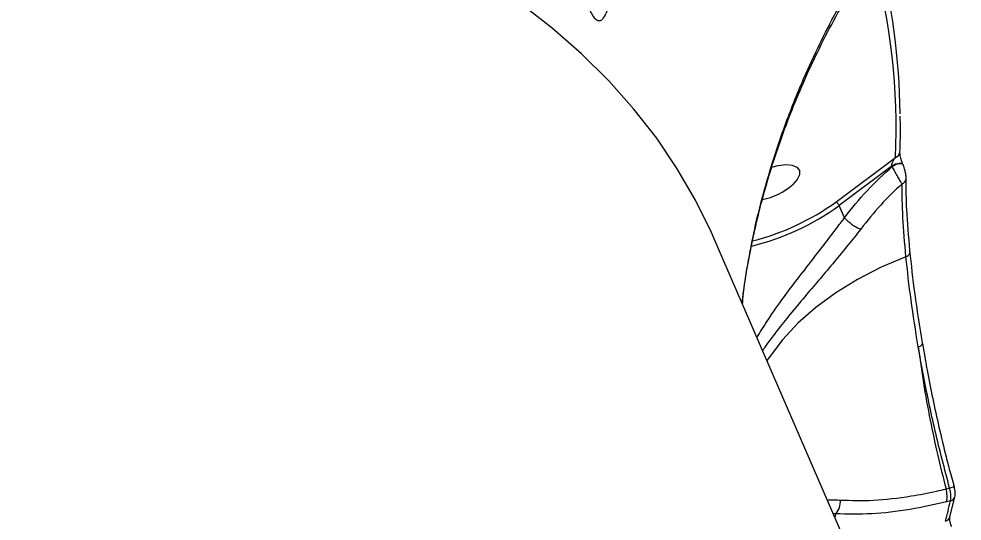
# Model space of a CAD drawing. Header units: millimetres. Extents: x -9609 to 9022, y -7175 to 8108.
# Drawn here: x -4429.7 to -4296.8, y 4876.7 to 4947.4 of the extents above; entities that cross this region are included whole.
import ezdxf

# ---------------------------------------------------------------- set-up
doc = ezdxf.new("R2010")
doc.units = ezdxf.units.MM
for name, color, linetype in [('DIKOM_ОБЪЕКТ', 7, 'Continuous'), ('DIKOM_РАЗМЕР_ЗОНА', 7, 'Continuous'), ('DIKOM_РАЗМЕР_ОБЪЕКТА', 7, 'Continuous')]:
    doc.layers.add(name, color=color, linetype=linetype)
doc.styles.add('style1', font='arial.ttf', dxfattribs={"width": 0.8})
doc.dimstyles.new('1-50', dxfattribs={"dimtxt": 300, "dimasz": 200, "dimexe": 100, "dimexo": 0, "dimgap": 100, "dimtad": 1, "dimtxsty": 'style1', "dimcen": 200, "dimclrd": 7, "dimclre": 7, "dimclrt": 7, "dimadec": 1, "dimazin": 2, "dimtfac": 1, "dimtmove": 0, "dimatfit": 2, "dimfxl": 0, "dimlwd": 25, "dimlwe": 18, "dimarcsym": 0})

# ---------------------------------------------------------------- blocks, each defined once
blk = doc.blocks.new('*D10')
at = {"layer": 'Defpoints', "color": 0, "transparency": 16777216}
for p in [(-405.54, 6589.16), (-8044.66, -3492.79), (424.09, -3492.79)]:
    blk.add_point(p, dxfattribs=at)
at = {"layer": 'DIKOM_РАЗМЕР_ОБЪЕКТА', "color": 7, "lineweight": 18, "transparency": 16777216}
for p, q in [((-405.54, 6589.16), (-8144.66, 6589.16)), ((424.09, -3492.79), (-8144.66, -3492.79))]:
    blk.add_line(p, q, dxfattribs=at)
at = {"layer": 'DIKOM_РАЗМЕР_ОБЪЕКТА', "color": 7, "lineweight": 25, "transparency": 16777216}
blk.add_line((-8044.66, 6389.16), (-8044.66, -3292.79), dxfattribs=at)
at = {"layer": 'DIKOM_РАЗМЕР_ОБЪЕКТА', "color": 7, "transparency": 16777216}
for points in [[(-8077.99, 6389.16), (-8011.32, 6389.16), (-8044.66, 6589.16)], [(-8077.99, -3292.79), (-8011.32, -3292.79), (-8044.66, -3492.79)]]:
    blk.add_solid(points, dxfattribs=at)
at = {"layer": 'DIKOM_РАЗМЕР_ОБЪЕКТА', "color": 7, "transparency": 16777216, "insert": (-8297.83, 1541.5), "char_height": 300, "attachment_point": 5, "rotation": 90, "style": 'style1'}
blk.add_mtext('10100', dxfattribs=at)
blk = doc.blocks.new('*D13')
at = {"layer": 'Defpoints', "color": 0, "transparency": 16777216}
for p in [(-4933.28, 8107.63), (-9158.98, -4977.79), (-1652.91, -4977.79)]:
    blk.add_point(p, dxfattribs=at)
at = {"layer": 'DIKOM_РАЗМЕР_ЗОНА', "color": 7, "lineweight": 18, "transparency": 16777216}
for p, q in [((-4933.28, 8107.63), (-9258.98, 8107.63)), ((-1652.91, -4977.79), (-9258.98, -4977.79))]:
    blk.add_line(p, q, dxfattribs=at)
at = {"layer": 'DIKOM_РАЗМЕР_ЗОНА', "color": 7, "lineweight": 25, "transparency": 16777216}
blk.add_line((-9158.98, 7907.63), (-9158.98, -4777.79), dxfattribs=at)
at = {"layer": 'DIKOM_РАЗМЕР_ЗОНА', "color": 7, "transparency": 16777216}
for points in [[(-9192.32, 7907.63), (-9125.65, 7907.63), (-9158.98, 8107.63)], [(-9192.32, -4777.79), (-9125.65, -4777.79), (-9158.98, -4977.79)]]:
    blk.add_solid(points, dxfattribs=at)
at = {"layer": 'DIKOM_РАЗМЕР_ЗОНА', "color": 7, "transparency": 16777216, "insert": (-9412.26, 1541.5), "char_height": 300, "attachment_point": 5, "rotation": 90, "style": 'style1'}
blk.add_mtext('13100', dxfattribs=at)

msp = doc.modelspace()

# ---------------------------------------------------------------- linework, layer by layer
at = {"layer": 'DIKOM_ОБЪЕКТ', "color": 7, "linetype": 'Continuous', "lineweight": 15}
for p, q in [((-4314.631, 4921.629), (-4306.24, 4927.909)), ((-4306.696, 4926.719), (-4314.16, 4921.133)), ((-4306.665, 4926.647), (-4306.696, 4926.719)), ((-4305.156, 4926.882), (-4305.187, 4926.954)), ((-4305.156, 4926.882), (-4305.139, 4926.789)), ((-4304.73, 4924.43), (-4304.723, 4924.899)), ((-4313.418, 4919.422), (-4314.16, 4921.133)), ((-4313.414, 4919.415), (-4313.418, 4919.422)), ((-4215.329, 4647.595), (-4331.766, 4916.454)), ((-4301.946, 4899.274), (-4302.371, 4901.682)), ((-4297.905, 4881.523), (-4298.413, 4883.402)), ((-4299.104, 4881.213), (-4298.599, 4881.337)), ((-4298.582, 4877.238), (-4297.853, 4880.108)), ((-4298.467, 4879.519), (-4299.016, 4879.384)), ((-4314.638, 4877.69), (-4314.986, 4877.709)), ((-4314.638, 4877.69), (-4314.785, 4877.243))]:
    msp.add_line(p, q, dxfattribs=at)
at = {"layer": 'DIKOM_ОБЪЕКТ', "color": 7, "linetype": 'Continuous', "lineweight": 15, "flags": 128}
for points in [[(-4331.766, 4916.454), (-4332.148, 4917.319), (-4334.395, 4921.896), (-4336.966, 4926.326), (-4339.859, 4930.605), (-4343.07, 4934.731), (-4346.596, 4938.698), (-4350.435, 4942.503), (-4354.583, 4946.142), (-4359.035, 4949.613), (-4363.789, 4952.912), (-4368.839, 4956.035), (-4374.18, 4958.981), (-4379.808, 4961.745), (-4385.717, 4964.327), (-4391.902, 4966.722), (-4398.358, 4968.93), (-4405.077, 4970.947), (-4412.055, 4972.773), (-4419.284, 4974.405), (-4426.758, 4975.841), (-4434.469, 4977.082)], [(-4323.634, 4926.555), (-4322.759, 4926.774), (-4321.668, 4926.898), (-4320.758, 4926.816), (-4320.104, 4926.535), (-4319.76, 4926.078), (-4319.751, 4925.481), (-4320.08, 4924.794), (-4320.719, 4924.071)], [(-4306.696, 4926.719), (-4306.469, 4926.865), (-4306.212, 4926.986), (-4305.946, 4927.072), (-4305.694, 4927.116), (-4305.474, 4927.116), (-4305.306, 4927.07), (-4305.202, 4926.983), (-4305.187, 4926.956)], [(-4306.665, 4926.647), (-4306.437, 4926.793), (-4306.181, 4926.914), (-4305.915, 4927), (-4305.662, 4927.044), (-4305.443, 4927.044), (-4305.274, 4926.998), (-4305.17, 4926.911), (-4305.156, 4926.882)], [(-4304.723, 4924.899), (-4304.721, 4924.956), (-4304.721, 4924.958)], [(-4304.744, 4913.928), (-4304.581, 4913.998), (-4304.44, 4914.086), (-4304.323, 4914.188), (-4304.237, 4914.301), (-4304.182, 4914.421), (-4304.163, 4914.544), (-4304.178, 4914.664), (-4304.228, 4914.779)], [(-4304.744, 4913.928), (-4308.246, 4912.435), (-4311.55, 4910.733), (-4314.623, 4908.839), (-4317.434, 4906.771), (-4319.955, 4904.55), (-4322.161, 4902.197), (-4324.031, 4899.736), (-4324.33, 4899.284)], [(-4297.953, 4881.511), (-4297.952, 4881.511), (-4297.948, 4881.512)]]:
    msp.add_lwpolyline(points, dxfattribs=at)
at = {"layer": 'DIKOM_ОБЪЕКТ', "color": 7, "linetype": 'Continuous', "lineweight": 15}
for centre, radius, start, end in [((-4394.164, 4933.556), 88.582, 0.32834, 15.30918), ((-4395.684, 4932.177), 89.546, 357.26786, 15.49726), ((-4306.483, 4928.762), 0.887, 285.85269, 355.56471), ((-4305.578, 4925.01), 0.861, 289.14154, 352.64917), ((-4326.887, 4931.166), 9.401, 281.77754, 310.99834), ((-4335.119, 4950.176), 35.816, 283.90764, 305.81751), ((-4334.962, 4949.812), 34.751, 284.30483, 305.80582), ((-4303.127, 4902.031), 0.796, 278.07072, 333.76591), ((-4302.583, 4901.696), 0.171, 354.20943, 48.66429), ((-4302.7, 4880.123), 3.757, 348.66194, 16.86202), ((-4280.711, 4816.245), 67.505, 104.79897, 105.3661), ((-4316.497, 4879.387), 2.517, 317.61247, 5.56092), ((-4298.648, 4880.323), 0.824, 282.72356, 344.93908), ((-4439.147, 4913.757), 144.787, 345.15772, 346.32134), ((-4299.372, 4877.473), 0.824, 282.67371, 343.4008)]:
    msp.add_arc(centre, radius, start, end, dxfattribs=at)
for points, knots in [([(-4952.126, 4881.182), (-4948.793, 4883.652), (-4939.814, 4890.306), (-4924.571, 4900.961), (-4906.282, 4913.043), (-4887.178, 4924.931), (-4867.306, 4936.578), (-4846.713, 4947.935), (-4825.852, 4958.753), (-4804.804, 4969.007), (-4783.647, 4978.687), (-4762.037, 4987.948), (-4740.031, 4996.741), (-4717.698, 5005.023), (-4695.528, 5012.611), (-4673.595, 5019.496), (-4651.964, 5025.683), (-4630.282, 5031.274), (-4608.625, 5036.222), (-4587.069, 5040.495), (-4566.089, 5043.998), (-4545.744, 5046.737), (-4526.078, 5048.735), (-4506.768, 5050.025), (-4487.901, 5050.571), (-4469.553, 5050.352), (-4452.128, 5049.375), (-4435.665, 5047.66), (-4420.18, 5045.243), (-4405.419, 5042.086), (-4391.469, 5038.168), (-4378.397, 5033.484), (-4367, 5028.361), (-4357.119, 5022.942), (-4348.645, 5017.322), (-4341.876, 5012.093), (-4338.295, 5008.551), (-4336.943, 5007.215)], [0, 0, 0, 0, 0.0172736, 0.0465353, 0.0758192, 0.1050803, 0.1351912, 0.1653274, 0.1954389, 0.2247005, 0.2539836, 0.2832454, 0.3133569, 0.3434921, 0.3736043, 0.402865, 0.4321486, 0.4614092, 0.4915203, 0.5216559, 0.551767, 0.5810282, 0.6103115, 0.6395728, 0.6696842, 0.6998196, 0.729931, 0.7591923, 0.7884759, 0.8177373, 0.8478485, 0.8779841, 0.9080951, 0.933562, 0.959058, 0.9845543, 1, 1, 1, 1]), ([(-4332.006, 4974.049), (-4332.382, 4973.512), (-4333.293, 4972.212), (-4334.813, 4970.084), (-4336.683, 4967.427), (-4338.682, 4964.486), (-4340.883, 4961.01), (-4342.968, 4957.343), (-4344.776, 4953.634), (-4345.933, 4950.841), (-4346.698, 4948.888), (-4347.228, 4947.733), (-4347.722, 4947.096), (-4348.268, 4947.127), (-4348.899, 4947.865), (-4349.627, 4949.34), (-4350.346, 4951.301), (-4351.229, 4954.367), (-4352.022, 4958.546), (-4352.32, 4962.633), (-4352.246, 4965.013), (-4352.227, 4965.623)], [0, 0, 0, 0, 0.031147, 0.0753861, 0.1207343, 0.1821169, 0.2453864, 0.3302599, 0.4176106, 0.506578, 0.5523801, 0.5980987, 0.6383972, 0.667094, 0.6962059, 0.7286725, 0.7668125, 0.8059861, 0.8877654, 0.9712473, 1, 1, 1, 1]), ([(-4327.806, 4907.311), (-4327.742, 4907.919), (-4327.546, 4909.768), (-4327.031, 4912.89), (-4326.258, 4916.811), (-4325.267, 4921.004), (-4324.056, 4925.351), (-4322.634, 4929.75), (-4321.017, 4934.136), (-4319.196, 4938.521), (-4317.16, 4942.908), (-4314.929, 4947.255), (-4312.534, 4951.416), (-4310.504, 4954.644), (-4309.242, 4956.366), (-4308.857, 4956.892)], [0, 0, 0, 0, 0.0300618, 0.0912979, 0.1585008, 0.233141, 0.3139056, 0.3965072, 0.4823719, 0.5716833, 0.6646216, 0.7620886, 0.860898, 0.9574837, 1, 1, 1, 1]), ([(-4327.77, 4907.226), (-4327.742, 4907.57), (-4327.575, 4909.699), (-4326.947, 4913.442), (-4325.958, 4918.431), (-4324.325, 4924.873), (-4322.099, 4931.801), (-4319.4, 4938.564), (-4316.966, 4943.854), (-4314.569, 4948.461), (-4312.023, 4952.847), (-4310.195, 4955.541), (-4309.282, 4956.888)], [0, 0, 0, 0, 0.0168019, 0.1036755, 0.1898166, 0.275978, 0.4511577, 0.5834987, 0.6869947, 0.7904923, 0.8952483, 1, 1, 1, 1]), ([(-4305.598, 4928.693), (-4305.561, 4929.66), (-4305.496, 4931.359), (-4305.536, 4933.025), (-4305.553, 4933.743)], [0, 0, 0, 0, 0.5685632, 1, 1, 1, 1]), ([(-4306.696, 4926.719), (-4306.703, 4926.74), (-4306.718, 4926.784), (-4306.724, 4926.899), (-4306.694, 4927.086), (-4306.596, 4927.356), (-4306.439, 4927.647), (-4306.304, 4927.825), (-4306.24, 4927.909)], [0, 0, 0, 0, 0.04369913, 0.09544622, 0.21592647, 0.41881042, 0.72411343, 1, 1, 1, 1]), ([(-4305.187, 4926.956), (-4305.189, 4926.961), (-4305.219, 4927.025), (-4305.289, 4927.211), (-4305.385, 4927.499), (-4305.479, 4927.845), (-4305.558, 4928.226), (-4305.599, 4928.521), (-4305.598, 4928.687), (-4305.598, 4928.691), (-4305.598, 4928.692)], [0, 0, 0, 0, 0.0087863, 0.1184063, 0.2412052, 0.3896943, 0.5775639, 0.8117185, 0.9942042, 1, 1, 1, 1]), ([(-4313.418, 4919.422), (-4312.373, 4920.724), (-4310.268, 4923.345), (-4307.871, 4925.542), (-4306.665, 4926.647)], [0, 0, 0, 0, 0.4967524, 1, 1, 1, 1]), ([(-4305.295, 4924.196), (-4305.379, 4924.321), (-4305.546, 4924.57), (-4305.894, 4925.164), (-4306.253, 4925.821), (-4306.513, 4926.333), (-4306.635, 4926.586), (-4306.665, 4926.647)], [0, 0, 0, 0, 0.2421215, 0.4844644, 0.7176144, 0.9313715, 1, 1, 1, 1]), ([(-4304.728, 4924.958), (-4304.726, 4925.012), (-4304.718, 4925.259), (-4304.787, 4925.683), (-4304.927, 4926.252), (-4305.057, 4926.665), (-4305.147, 4926.848), (-4305.174, 4926.902)], [0, 0, 0, 0, 0.098627, 0.4487818, 0.6982006, 0.9113453, 1, 1, 1, 1]), ([(-4305.295, 4924.196), (-4306.316, 4923.223), (-4308.369, 4921.267), (-4310.187, 4918.978), (-4311.102, 4917.827)], [0, 0, 0, 0, 0.4972991, 1, 1, 1, 1]), ([(-4304.744, 4913.928), (-4304.911, 4915.843), (-4305.251, 4919.722), (-4305.28, 4922.692), (-4305.295, 4924.196)], [0, 0, 0, 0, 0.4937345, 1, 1, 1, 1]), ([(-4304.774, 4924.71), (-4304.76, 4923.387), (-4304.73, 4920.524), (-4304.403, 4916.788), (-4304.228, 4914.779)], [0, 0, 0, 0, 0.4624293, 1, 1, 1, 1]), ([(-4314.631, 4921.629), (-4314.624, 4921.627), (-4314.602, 4921.62), (-4314.543, 4921.593), (-4314.448, 4921.528), (-4314.333, 4921.413), (-4314.229, 4921.275), (-4314.183, 4921.181), (-4314.16, 4921.133)], [0, 0, 0, 0, 0.0458134, 0.14138457, 0.3561809, 0.57093661, 0.78554627, 1, 1, 1, 1]), ([(-4325.735, 4902.528), (-4325.282, 4903.283), (-4324.288, 4904.941), (-4322.406, 4907.602), (-4320.305, 4910.414), (-4318.282, 4913.022), (-4316.306, 4915.594), (-4314.808, 4917.474), (-4313.92, 4918.784), (-4313.504, 4919.203), (-4313.414, 4919.415), (-4313.414, 4919.415)], [0, 0, 0, 0, 0.1589437, 0.3485685, 0.5022011, 0.65979, 0.7901696, 0.9240619, 0.9689969, 0.9999447, 1, 1, 1, 1]), ([(-4313.414, 4919.415), (-4313.258, 4919.254), (-4312.962, 4918.949), (-4312.399, 4918.506), (-4311.849, 4918.146), (-4311.426, 4917.935), (-4311.194, 4917.853), (-4311.116, 4917.831), (-4311.102, 4917.827)], [0, 0, 0, 0, 0.2351849, 0.4472753, 0.6593237, 0.8714551, 0.9764545, 1, 1, 1, 1]), ([(-4311.102, 4917.827), (-4311.701, 4917.064), (-4312.899, 4915.536), (-4314.842, 4913.193), (-4316.815, 4910.858), (-4318.847, 4908.467), (-4320.842, 4906.091), (-4322.795, 4903.665), (-4324.187, 4901.861), (-4324.811, 4900.911), (-4324.946, 4900.706)], [0, 0, 0, 0, 0.12222427, 0.24451609, 0.3721226, 0.49980062, 0.64369801, 0.78767793, 0.95404387, 1, 1, 1, 1]), ([(-4304.228, 4914.779), (-4304.015, 4912.788), (-4303.584, 4908.757), (-4302.844, 4904.153), (-4302.47, 4901.825)], [0, 0, 0, 0, 0.4941667, 1, 1, 1, 1]), ([(-4303.015, 4901.243), (-4303.375, 4903.471), (-4304.103, 4907.98), (-4304.528, 4911.93), (-4304.744, 4913.928)], [0, 0, 0, 0, 0.4941637, 1, 1, 1, 1]), ([(-4303.015, 4901.243), (-4302.787, 4899.56), (-4302.327, 4896.176), (-4301.395, 4891.079), (-4300.333, 4886.067), (-4299.515, 4882.836), (-4299.104, 4881.213)], [0, 0, 0, 0, 0.2598498, 0.5228399, 0.7602244, 1, 1, 1, 1]), ([(-4298.599, 4881.337), (-4299.299, 4884.011), (-4300.359, 4888.063), (-4301.533, 4893.43), (-4302.338, 4897.419), (-4302.792, 4899.98), (-4303.015, 4901.243)], [0, 0, 0, 0, 0.3951663, 0.5986684, 0.8021693, 1, 1, 1, 1]), ([(-4302.032, 4899.384), (-4301.947, 4898.902), (-4301.633, 4897.129), (-4300.992, 4893.961), (-4300.1, 4889.877), (-4299.263, 4886.34), (-4298.687, 4884.167), (-4298.483, 4883.397)], [0, 0, 0, 0, 0.093965, 0.3460499, 0.5981338, 0.8575471, 1, 1, 1, 1]), ([(-4313.992, 4879.631), (-4312.464, 4879.587), (-4309.365, 4879.499), (-4304.693, 4880.049), (-4301.207, 4880.712), (-4299.548, 4881.107), (-4299.104, 4881.213)], [0, 0, 0, 0, 0.3414945, 0.6930075, 0.9180046, 1, 1, 1, 1]), ([(-4298.467, 4879.519), (-4298.459, 4879.551), (-4298.42, 4879.703), (-4298.397, 4880.072), (-4298.447, 4880.678), (-4298.548, 4881.117), (-4298.599, 4881.337)], [0, 0, 0, 0, 0.0818813, 0.3880316, 0.6939426, 1, 1, 1, 1]), ([(-4297.855, 4880.11), (-4297.834, 4880.228), (-4297.78, 4880.541), (-4297.832, 4881.069), (-4297.946, 4881.491), (-4298, 4881.689)], [0, 0, 0, 0, 0.2431449, 0.64457808, 1, 1, 1, 1]), ([(-4315.817, 4879.627), (-4315.748, 4879.637), (-4315.196, 4879.717), (-4314.554, 4879.671), (-4313.992, 4879.631)], [0, 0, 0, 0, 0.1252921, 1, 1, 1, 1]), ([(-4299.016, 4879.384), (-4300.746, 4879.001), (-4304.4, 4878.193), (-4309.728, 4877.581), (-4312.986, 4877.653), (-4314.638, 4877.69)], [0, 0, 0, 0, 0.3069725, 0.6484694, 1, 1, 1, 1]), ([(-4298.3, 4875.893), (-4298.306, 4875.905), (-4298.345, 4875.989), (-4298.425, 4876.217), (-4298.516, 4876.55), (-4298.571, 4876.872), (-4298.589, 4877.098), (-4298.584, 4877.226), (-4298.581, 4877.24), (-4298.58, 4877.246)], [0, 0, 0, 0, 0.0301292, 0.2066372, 0.4052985, 0.6112384, 0.7728366, 0.8981259, 1, 1, 1, 1])]:
    msp.add_open_spline(points, degree=3, knots=knots, dxfattribs=at)

# ---------------------------------------------------------------- dimensions: what is measured, and where the dimension line sits
at = {"layer": 'DIKOM_РАЗМЕР_ЗОНА'}
dim = msp.add_linear_dim(base=(-9158.984, -4977.788), p1=(-4933.276, 8107.631), p2=(-1652.914, -4977.788), angle=90, text='13100', dimstyle='1-50', dxfattribs=at)
dim.commit()
dim.dimension.update_dxf_attribs({"geometry": '*D13', "text_midpoint": (-9158.984, 1541.499), "dimtype": 160})
at = {"layer": 'DIKOM_РАЗМЕР_ОБЪЕКТА'}
dim = msp.add_linear_dim(base=(-8044.657, -3492.788), p1=(-405.539, 6589.161), p2=(424.086, -3492.788), angle=90, text='10100', dimstyle='1-50', dxfattribs=at)
dim.commit()
dim.dimension.update_dxf_attribs({"geometry": '*D10', "text_midpoint": (-8044.657, 1541.499), "dimtype": 160})

doc.saveas('drawing.dxf')
